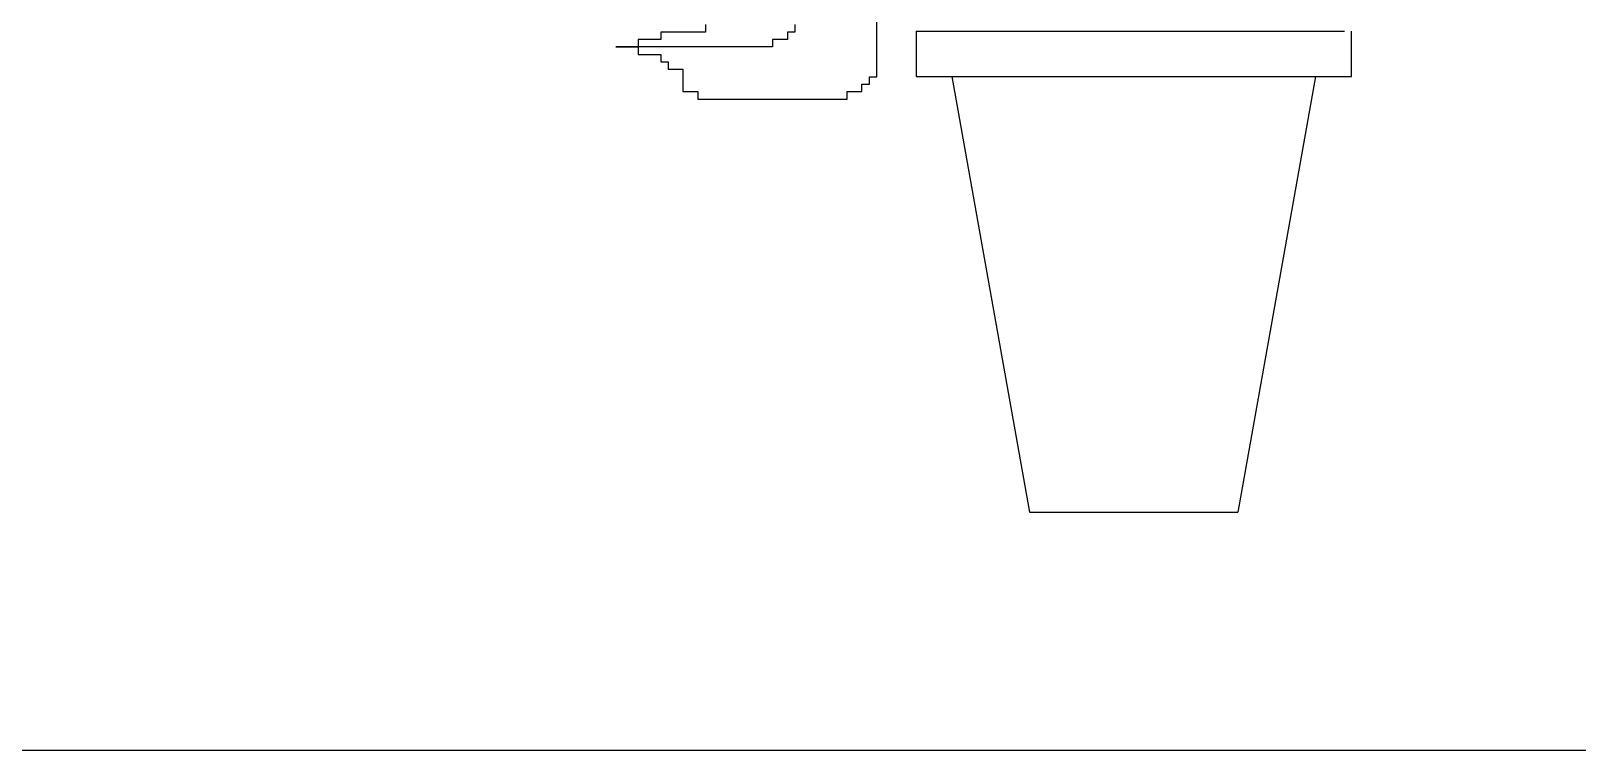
# Model space of a CAD drawing. Header units: millimetres. Extents: x 12377 to 30673, y 89761 to 101952.
# Drawn here: x 13822 to 14726, y 96080 to 96501 of the extents above; entities that cross this region are included whole.
import ezdxf

# ---------------------------------------------------------------- set-up
doc = ezdxf.new("R2010")
doc.units = ezdxf.units.MM
doc.layers.add('www.cad-blocks.net', color=7, linetype='Continuous')

# ---------------------------------------------------------------- blocks, each defined once
blk = doc.blocks.new('A$C653B1D6D')
for p, q in [((190.7, 318.2), (190.7, 378.1)), ((32.7, 350.9), (32.7, 345.5)), ((65.4, 350.9), (32.7, 350.9)), ((65.4, 356.4), (65.4, 350.9)), ((125.3, 350.9), (125.3, 345.5)), ((130.8, 350.9), (125.3, 350.9)), ((130.8, 356.4), (130.8, 350.9)), ((219.4, 351.5), (532.6, 351.5)), ((219.4, 351.5), (219.4, 318.3)), ((537.7, 318.3), (537.7, 351.5)), ((0, 340), (16.3, 340)), ((16.3, 340), (0, 340)), ((16.3, 345.5), (16.3, 340)), ((32.7, 345.5), (16.3, 345.5)), ((114.4, 340), (16.3, 340)), ((16.3, 340), (16.3, 334.6)), ((16.3, 340), (16.3, 334.6)), ((114.4, 345.5), (114.4, 340)), ((125.3, 345.5), (114.4, 345.5)), ((16.3, 334.6), (32.7, 334.6)), ((32.7, 334.6), (32.7, 329.1)), ((32.7, 329.1), (38.1, 329.1)), ((38.1, 329.1), (38.1, 323.7)), ((38.1, 323.7), (49, 323.7)), ((49, 323.7), (49, 307.4)), ((185.3, 318.2), (190.7, 318.2)), ((185.3, 312.8), (185.3, 318.2)), ((219.4, 318.3), (537.7, 318.3)), ((245.6, 318.3), (302.4, 0)), ((511.4, 318.3), (454.6, 0)), ((49, 307.4), (59.9, 307.4)), ((59.9, 307.4), (59.9, 301.9)), ((168.9, 307.4), (179.8, 307.4)), ((168.9, 301.9), (168.9, 307.4)), ((179.8, 312.8), (185.3, 312.8)), ((179.8, 307.4), (179.8, 312.8)), ((59.9, 301.9), (168.9, 301.9)), ((302.4, 0), (454.6, 0))]:
    blk.add_line(p, q)
blk = doc.blocks.new('FORMAT')
at = {"layer": 'www.cad-blocks.net', "color": 155, "true_color": 0x546d8e}
blk.add_line((13495.8, 96080.21), (30672.75, 96080.21), dxfattribs=at)

msp = doc.modelspace()

# ---------------------------------------------------------------- block references
at = {"xscale": 0.8, "yscale": 0.8, "zscale": 0.8}
msp.add_blockref('A$C653B1D6D', (14163.81, 96219.36), dxfattribs=at)
at = {"layer": 'www.cad-blocks.net'}
msp.add_blockref('FORMAT', (0, 0), dxfattribs=at)

doc.saveas('drawing.dxf')
